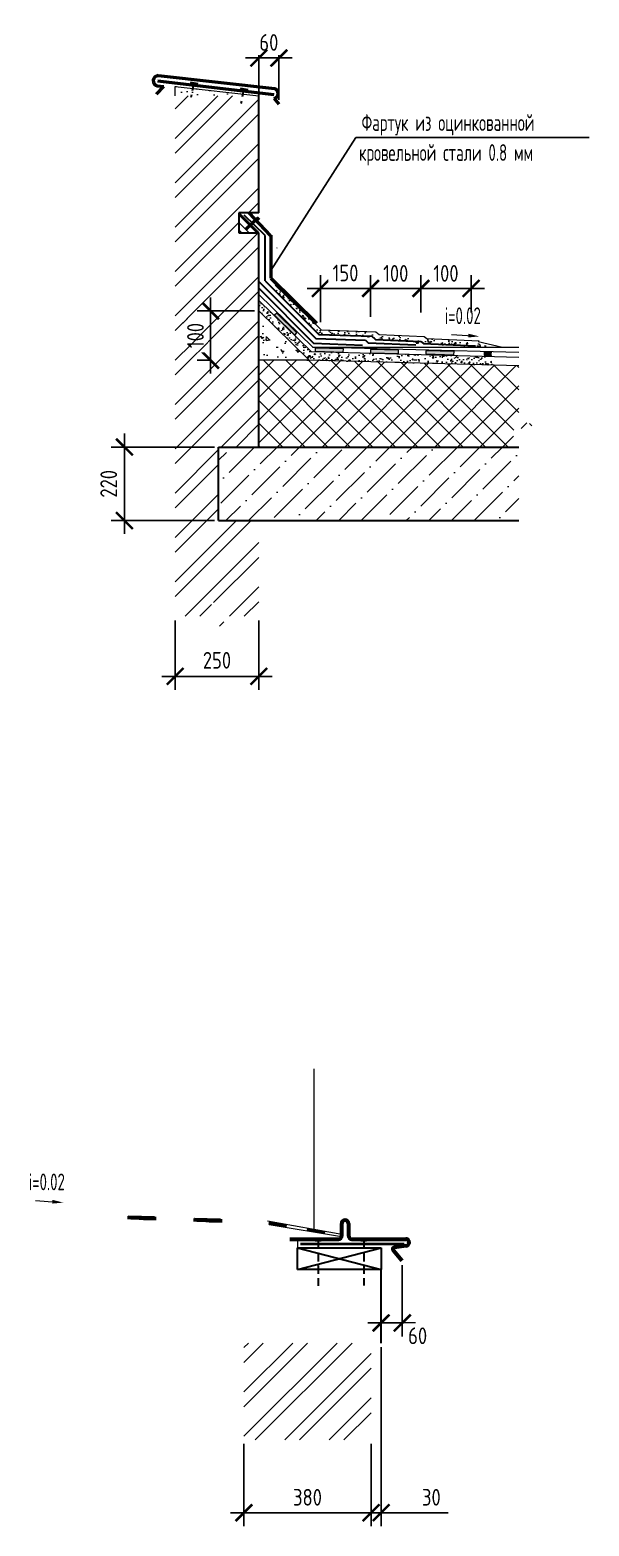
# Model space of a CAD drawing. Header units: millimetres. Extents: x -112594 to 313336, y -1917 to 255843.
# Drawn here: x -62779 to -61109, y 159426 to 163899 of the extents above; entities that cross this region are included whole.
import ezdxf

# ---------------------------------------------------------------- set-up
doc = ezdxf.new("R2010")
doc.units = ezdxf.units.MM
doc.header["$MEASUREMENT"] = 0
doc.linetypes.add('HIDDEN', pattern=[0.375, 0.25, -0.125])
for name, color, linetype, lineweight in [('Кровля', 5, 'Continuous', 20), ('МЕТАЛЛ-25', 122, 'Continuous', 30), ('МОНОЛИТ', 2, 'Continuous', 30), ('размеры', 4, 'Continuous', 15), ('Размеры наруж', 144, 'Continuous', 13), ('Утепление', 30, 'Continuous', 18)]:
    doc.layers.add(name, color=color, linetype=linetype, lineweight=lineweight)
doc.styles.add('style2', font='CS_Gost2304.shx')
doc.styles.add('ГОСТ 2.304', font='CS_Gost2304.shx')
doc.dimstyles.new('СПДС', dxfattribs={"dimscale": 100, "dimtxt": 2.5, "dimasz": 2.5, "dimexe": 2, "dimexo": 0.625, "dimgap": 1, "dimtad": 1, "dimdec": 0, "dimtxsty": 'ГОСТ 2.304', "dimblk": 'OBLIQUE', "dimblk1": 'OBLIQUE', "dimblk2": 'OBLIQUE', "dimcen": 2.5, "dimdle": 2, "dimadec": 0, "dimazin": 2, "dimtfac": 0.75, "dimtdec": 4, "dimtmove": 1, "dimatfit": 3, "dimfxl": 1, "dimtfill": 1, "dimtolj": 1, "dimarcsym": 1})
pattern_1 = [(50, (-810885.18, 676724.12), (36.4369338, -3.1878171), [3.81, -41.91]), (355, (-810885.18, 676724.12), (-7.0485652, 38.2113286), [3.048, -33.528]), (100.451, (-810882.144, 676723.854), (29.3885003, 35.0233376), [3.238, -35.618]), (46.1842, (-810885.18, 676734.28), (54.2158082, -8.4084656), [5.715, -62.865]), (96.6356, (-810880.66, 676733.58), (47.480847, 49.4851112), [4.857, -53.427]), (351.184, (-810885.18, 676734.28), (47.480921, 49.4850236), [4.572, -50.292]), (21, (-810880.1, 676731.74), (30.322976, -20.4531037), [3.81, -41.91]), (326, (-810880.1, 676731.74), (12.3604057, 36.8375932), [3.048, -33.528]), (71.4514, (-810877.574, 676730.036), (42.6832982, 16.3845715), [3.238, -35.618]), (37.5, (-810885.18, 676724.12), (0.61772065, 16.91100777), [0, -33.1216, 0, -34.036, 0, -33.655]), (7.5, (-810885.18, 676724.12), (13.3639325, 20.03611496), [0, -19.4056, 0, -32.3596, 0, -12.827]), (327.5, (-810896.509, 676724.12), (27.11811903, -1.1457488), [0, -12.7, 0, -39.624, 0, -52.578]), (317.5, (-810901.59, 676724.12), (29.6258363, 5.0852982), [0, -16.51, 0, -26.3144, 0, -37.338])]

# ---------------------------------------------------------------- blocks, each defined once
blk = doc.blocks.new('_ArchTick')
at = {"color": 0, "linetype": 'ByBlock', "const_width": 0.15}
blk.add_lwpolyline([(-0.5, -0.5), (0.5, 0.5)], dxfattribs=at)
blk = doc.blocks.new('*D468')
at = {"layer": 'размеры', "color": 0, "lineweight": -2, "ltscale": 100, "transparency": 16777216}
for p, q in [((-62140.3, 159671.6), (-62140.3, 159426)), ((-61760.3, 159671.6), (-61760.3, 159426)), ((-61720.3, 159466), (-62180.3, 159466))]:
    blk.add_line(p, q, dxfattribs=at)
at = {"layer": 'размеры', "color": 0, "lineweight": -2, "ltscale": 100, "transparency": 16777216, "xscale": 50, "yscale": 50, "zscale": 50, "rotation": 180}
blk.add_blockref('_ArchTick', (-62140.3, 159466), dxfattribs=at)
at = {"layer": 'размеры', "color": 0, "lineweight": -2, "ltscale": 100, "transparency": 16777216, "xscale": 50, "yscale": 50, "zscale": 50}
blk.add_blockref('_ArchTick', (-61760.3, 159466), dxfattribs=at)
at = {"layer": 'размеры', "color": 0, "ltscale": 100, "transparency": 16777216, "insert": (-61950.3, 159512.1), "char_height": 50, "attachment_point": 5, "style": 'ГОСТ 2.304', "bg_fill": 3, "box_fill_scale": 1.25, "bg_fill_color": 256, "bg_fill_true_color": 13158600, "bg_fill_transparency": 0}
blk.add_mtext('\\A1;380', dxfattribs=at)
blk = doc.blocks.new('_Oblique')
at = {"color": 0, "linetype": 'ByBlock', "lineweight": -2}
blk.add_line((-0.5, -0.5), (0.5, 0.5), dxfattribs=at)
blk = doc.blocks.new('*D469')
at = {"layer": 'размеры', "color": 0, "lineweight": -2, "ltscale": 20, "transparency": 16777216}
for p, q in [((-61730.3, 159960.8), (-61730.3, 159426)), ((-61760.3, 159671.6), (-61760.3, 159426)), ((-61760.3, 159466), (-61810.3, 159466)), ((-61760.3, 159466), (-61730.3, 159466)), ((-61730.3, 159466), (-61530.3, 159466))]:
    blk.add_line(p, q, dxfattribs=at)
at = {"layer": 'размеры', "color": 0, "lineweight": -2, "ltscale": 20, "transparency": 16777216, "xscale": 50, "yscale": 50, "zscale": 50}
blk.add_blockref('_ArchTick', (-61760.3, 159466), dxfattribs=at)
at = {"layer": 'размеры', "color": 0, "lineweight": -2, "ltscale": 20, "transparency": 16777216, "xscale": 50, "yscale": 50, "zscale": 50, "rotation": 180}
blk.add_blockref('_ArchTick', (-61730.3, 159466), dxfattribs=at)
at = {"layer": 'размеры', "color": 0, "ltscale": 20, "transparency": 16777216, "insert": (-61580.3, 159512.1), "char_height": 50, "attachment_point": 5, "style": 'style2', "bg_fill": 3, "box_fill_scale": 1.25, "bg_fill_color": 256, "bg_fill_true_color": 13158600, "bg_fill_transparency": 0}
blk.add_mtext('30', dxfattribs=at)
blk = doc.blocks.new('*D470')
at = {"layer": 'размеры', "color": 0, "lineweight": -2, "ltscale": 20, "transparency": 16777216}
for p, q in [((-61667.2, 160205.7), (-61667.2, 159993.3)), ((-61730.3, 160153.6), (-61730.3, 159993.3)), ((-61770.3, 160033.3), (-61627.2, 160033.3))]:
    blk.add_line(p, q, dxfattribs=at)
at = {"layer": 'размеры', "color": 0, "lineweight": -2, "ltscale": 20, "transparency": 16777216, "xscale": 50, "yscale": 50, "zscale": 50, "rotation": 180}
blk.add_blockref('_ArchTick', (-61730.3, 160033.3), dxfattribs=at)
at = {"layer": 'размеры', "color": 0, "ltscale": 20, "transparency": 16777216, "insert": (-61621.2, 159994.9), "char_height": 50, "attachment_point": 5, "style": 'style2', "bg_fill": 3, "box_fill_scale": 1.25, "bg_fill_color": 256, "bg_fill_true_color": 13158600, "bg_fill_transparency": 0}
blk.add_mtext('60', dxfattribs=at)
at = {"layer": 'размеры', "color": 0, "lineweight": -2, "ltscale": 20, "transparency": 16777216, "xscale": 50, "yscale": 50, "zscale": 50}
blk.add_blockref('_ArchTick', (-61667.2, 160033.3), dxfattribs=at)
blk = doc.blocks.new('*D471')
at = {"layer": 'размеры', "color": 0, "lineweight": -2, "ltscale": 20, "transparency": 16777216}
for p, q in [((-62345.7, 162133.8), (-62345.7, 161926.5)), ((-62095.7, 162133.8), (-62095.7, 161926.5)), ((-62385.7, 161966.5), (-62055.7, 161966.5))]:
    blk.add_line(p, q, dxfattribs=at)
at = {"layer": 'размеры', "color": 0, "lineweight": -2, "ltscale": 20, "transparency": 16777216, "xscale": 50, "yscale": 50, "zscale": 50, "rotation": 180}
blk.add_blockref('_ArchTick', (-62345.7, 161966.5), dxfattribs=at)
at = {"layer": 'размеры', "color": 0, "lineweight": -2, "ltscale": 20, "transparency": 16777216, "xscale": 50, "yscale": 50, "zscale": 50}
blk.add_blockref('_ArchTick', (-62095.7, 161966.5), dxfattribs=at)
at = {"layer": 'размеры', "color": 0, "ltscale": 20, "transparency": 16777216, "insert": (-62220.7, 162014.5), "char_height": 50, "attachment_point": 5, "style": 'style2', "bg_fill": 3, "box_fill_scale": 1.25, "bg_fill_color": 256, "bg_fill_true_color": 13158600, "bg_fill_transparency": 0}
blk.add_mtext('250', dxfattribs=at)
blk = doc.blocks.new('*D472')
at = {"layer": 'размеры', "color": 0, "linetype": 'ByBlock', "lineweight": -2, "ltscale": 20, "transparency": 16777216}
for p, q in [((-62497.1, 162392.2), (-62497.1, 162692.2)), ((-62228.2, 162652.2), (-62537.1, 162652.2)), ((-62228.2, 162432.2), (-62537.1, 162432.2))]:
    blk.add_line(p, q, dxfattribs=at)
at = {"layer": 'размеры', "color": 0, "lineweight": -2, "ltscale": 20, "transparency": 16777216, "xscale": 50, "yscale": 50, "zscale": 50}
for p, rotation in [((-62497.1, 162652.2), 90), ((-62497.1, 162432.2), 270)]:
    blk.add_blockref('_ArchTick', p, dxfattribs=dict(at, rotation=rotation))
at = {"layer": 'размеры', "color": 0, "ltscale": 20, "transparency": 16777216, "insert": (-62544.1, 162542.2), "char_height": 50, "attachment_point": 5, "rotation": 90, "style": 'style2', "bg_fill": 3, "box_fill_scale": 1.25, "bg_fill_color": 256, "bg_fill_true_color": 13158600, "bg_fill_transparency": 0}
blk.add_mtext('220', dxfattribs=at)
blk = doc.blocks.new('*D473')
at = {"layer": 'размеры', "color": 0, "linetype": 'ByBlock', "lineweight": -2, "ltscale": 20, "transparency": 16777216}
for p, q in [((-62095.7, 163672.6), (-62095.7, 163855.3)), ((-62035.7, 163690.1), (-62035.7, 163855.3)), ((-62135.7, 163815.3), (-61995.7, 163815.3))]:
    blk.add_line(p, q, dxfattribs=at)
at = {"layer": 'размеры', "color": 0, "ltscale": 20, "transparency": 16777216, "insert": (-62065.7, 163861.7), "char_height": 50, "attachment_point": 5, "style": 'style2', "bg_fill": 3, "box_fill_scale": 1.25, "bg_fill_color": 256, "bg_fill_true_color": 13158600, "bg_fill_transparency": 0}
blk.add_mtext('60', dxfattribs=at)
at = {"layer": 'размеры', "color": 0, "lineweight": -2, "ltscale": 20, "transparency": 16777216, "xscale": 50, "yscale": 50, "zscale": 50, "rotation": 180}
blk.add_blockref('_ArchTick', (-62095.7, 163815.3), dxfattribs=at)
at = {"layer": 'размеры', "color": 0, "lineweight": -2, "ltscale": 20, "transparency": 16777216, "xscale": 50, "yscale": 50, "zscale": 50}
blk.add_blockref('_ArchTick', (-62035.7, 163815.3), dxfattribs=at)
blk = doc.blocks.new('*D474')
at = {"layer": 'размеры', "color": 0, "lineweight": -2, "ltscale": 20, "transparency": 16777216}
for p, q in [((-62240, 162871.9), (-62240, 163099.1)), ((-62108.2, 163059.1), (-62280, 163059.1)), ((-62244.1, 162911.9), (-62280, 162911.9))]:
    blk.add_line(p, q, dxfattribs=at)
at = {"layer": 'размеры', "color": 0, "lineweight": -2, "ltscale": 20, "transparency": 16777216, "xscale": 50, "yscale": 50, "zscale": 50}
for p, rotation in [((-62240, 163059.1), 90), ((-62240, 162911.9), 270)]:
    blk.add_blockref('_ArchTick', p, dxfattribs=dict(at, rotation=rotation))
at = {"layer": 'размеры', "color": 0, "ltscale": 20, "transparency": 16777216, "insert": (-62285, 162985.5), "char_height": 50, "attachment_point": 5, "rotation": 90, "style": 'style2', "bg_fill": 3, "box_fill_scale": 1.25, "bg_fill_color": 256, "bg_fill_true_color": 13158600, "bg_fill_transparency": 0}
blk.add_mtext('100', dxfattribs=at)
blk = doc.blocks.new('*D475')
at = {"layer": 'размеры', "color": 0, "lineweight": -2, "ltscale": 100, "transparency": 16777216}
for p, q in [((-61611.7, 163054.1), (-61611.7, 163166.3)), ((-61461.7, 163054.1), (-61461.7, 163166.3)), ((-61421.7, 163126.3), (-61651.7, 163126.3))]:
    blk.add_line(p, q, dxfattribs=at)
at = {"layer": 'размеры', "color": 0, "lineweight": -2, "ltscale": 100, "transparency": 16777216, "xscale": 50, "yscale": 50, "zscale": 50, "rotation": 180}
blk.add_blockref('_ArchTick', (-61611.7, 163126.3), dxfattribs=at)
at = {"layer": 'размеры', "color": 0, "lineweight": -2, "ltscale": 100, "transparency": 16777216, "xscale": 50, "yscale": 50, "zscale": 50}
blk.add_blockref('_ArchTick', (-61461.7, 163126.3), dxfattribs=at)
at = {"layer": 'размеры', "color": 0, "ltscale": 100, "transparency": 16777216, "insert": (-61536.7, 163171.3), "char_height": 50, "attachment_point": 5, "style": 'style2', "bg_fill": 3, "box_fill_scale": 1.25, "bg_fill_color": 256, "bg_fill_true_color": 13158600, "bg_fill_transparency": 0}
blk.add_mtext('100', dxfattribs=at)
blk = doc.blocks.new('*D476')
at = {"layer": 'размеры', "color": 0, "lineweight": -2, "ltscale": 100, "transparency": 16777216}
for p, q in [((-61761.7, 163041), (-61761.7, 163166.3)), ((-61611.7, 163054.1), (-61611.7, 163166.3)), ((-61571.7, 163126.3), (-61801.7, 163126.3))]:
    blk.add_line(p, q, dxfattribs=at)
at = {"layer": 'размеры', "color": 0, "lineweight": -2, "ltscale": 100, "transparency": 16777216, "xscale": 50, "yscale": 50, "zscale": 50, "rotation": 180}
blk.add_blockref('_ArchTick', (-61761.7, 163126.3), dxfattribs=at)
at = {"layer": 'размеры', "color": 0, "lineweight": -2, "ltscale": 100, "transparency": 16777216, "xscale": 50, "yscale": 50, "zscale": 50}
blk.add_blockref('_ArchTick', (-61611.7, 163126.3), dxfattribs=at)
at = {"layer": 'размеры', "color": 0, "ltscale": 100, "transparency": 16777216, "insert": (-61686.7, 163171.3), "char_height": 50, "attachment_point": 5, "style": 'style2', "bg_fill": 3, "box_fill_scale": 1.25, "bg_fill_color": 256, "bg_fill_true_color": 13158600, "bg_fill_transparency": 0}
blk.add_mtext('100', dxfattribs=at)
blk = doc.blocks.new('*D477')
at = {"layer": 'размеры', "color": 0, "lineweight": -2, "ltscale": 100, "transparency": 16777216}
for p, q in [((-61911.7, 163025.7), (-61911.7, 163166.3)), ((-61761.7, 163041), (-61761.7, 163166.3)), ((-61721.7, 163126.3), (-61951.7, 163126.3))]:
    blk.add_line(p, q, dxfattribs=at)
at = {"layer": 'размеры', "color": 0, "lineweight": -2, "ltscale": 100, "transparency": 16777216, "xscale": 50, "yscale": 50, "zscale": 50, "rotation": 180}
blk.add_blockref('_ArchTick', (-61911.7, 163126.3), dxfattribs=at)
at = {"layer": 'размеры', "color": 0, "lineweight": -2, "ltscale": 100, "transparency": 16777216, "xscale": 50, "yscale": 50, "zscale": 50}
blk.add_blockref('_ArchTick', (-61761.7, 163126.3), dxfattribs=at)
at = {"layer": 'размеры', "color": 0, "ltscale": 100, "transparency": 16777216, "insert": (-61836.7, 163172.4), "char_height": 50, "attachment_point": 5, "style": 'style2', "bg_fill": 3, "box_fill_scale": 1.25, "bg_fill_color": 256, "bg_fill_true_color": 13158600, "bg_fill_transparency": 0}
blk.add_mtext('150', dxfattribs=at)

msp = doc.modelspace()

# ---------------------------------------------------------------- hatches: boundary and pattern name
at = {"layer": 'Кровля', "ltscale": 100}
for points in [[(-62041.65021, 163052.95803), (-62048.39915, 163046.14823), (-61988.54723, 162986.83122), (-61981.79829, 162993.64102)], [(-61927.48347, 162948.18867), (-61927.74113, 162938.60456), (-61843.50555, 162936.34), (-61843.2479, 162945.92412)], [(-61762.28663, 162943.92602), (-61762.54429, 162934.3419), (-61678.30871, 162932.07735), (-61678.05106, 162941.66147)], [(-61596.82898, 162939.9268), (-61597.08664, 162930.34269), (-61512.85107, 162928.07813), (-61512.59341, 162937.66225)]]:
    msp.add_hatch(color=256, dxfattribs=at).paths.add_polyline_path(points)
msp.add_hatch(color=256, dxfattribs=at).paths.add_polyline_path([(-61399.79204, 162925.11219), (-61399.79204, 162934.70324), (-61422.59647, 162935.3163), (-61422.85413, 162925.73219)], flags=0)
at = {"layer": 'размеры', "ltscale": 20}
h = msp.add_hatch(dxfattribs=at)
h.set_pattern_fill('AR-CONC', color=256, scale=0.5, style=0)
h.set_pattern_definition([(130, (685294.604, 656583.99), (-91.0923345, -7.969543), [9.525, -104.775]), (185, (685294.6, 656583.99), (17.621413, 95.528321), [7.62, -83.82]), (79.549, (685287.01, 656583.325), (-73.471251, 87.558344), [8.095, -89.045]), (133.8158, (685294.6, 656609.39), (-135.53952, -21.021164), [14.2875, -157.1625]), (83.3644, (685283.31, 656607.64), (-118.702117, 123.712778), [12.1425, -133.5675]), (188.816, (685294.6, 656609.39), (-118.702303, 123.71256), [11.43, -125.73]), (159, (685281.904, 656603.04), (-75.80744, -51.132759), [9.525, -104.775]), (214, (685281.9, 656603.04), (-30.901014, 92.093983), [7.62, -83.82]), (108.5486, (685275.59, 656598.78), (-106.708245, 40.961429), [8.095, -89.045]), (142.5, (685294.604, 656583.99), (-1.5443016, 42.2775194), [0, -82.804, 0, -85.09, 0, -84.1375]), (172.5, (685294.604, 656583.99), (-33.4098313, 50.0902874), [0, -48.514, 0, -80.899, 0, -32.0675]), (212.5, (685322.925, 656583.99), (-67.7952976, -2.864372), [0, -31.75, 0, -99.06, 0, -131.445]), (222.5, (685335.625, 656583.99), (-74.0645907, 12.7132455), [0, -41.275, 0, -65.786, 0, -93.345])])
h.paths.add_polyline_path([(-62345.67394, 163730.09516), (-62345.67394, 163702.20514), (-62287.51329, 163702.20514), (-62144.4668, 163702.20514), (-62143.40775, 163707.53033)])
h = msp.add_hatch(dxfattribs=at)
h.set_pattern_fill('ANSI31', color=256, scale=5, style=0)
h.set_pattern_definition([(135, (685294.604, 656383.424), (11.22532015, 11.22532015), [])])
h.paths.add_polyline_path([(-62155.67394, 163352.20514), (-62155.67394, 163292.20514), (-62095.67394, 163292.20514)])
h = msp.add_hatch(dxfattribs=at)
h.set_pattern_fill('AR-CONC', color=256, scale=0.5, style=0)
h.set_pattern_definition([(130, (685294.604, 656333.99), (-91.0923345, -7.969543), [9.525, -104.775]), (185, (685294.6, 656333.99), (17.621413, 95.528321), [7.62, -83.82]), (79.549, (685287.01, 656333.325), (-73.471251, 87.558344), [8.095, -89.045]), (133.8158, (685294.6, 656359.39), (-135.53952, -21.021164), [14.2875, -157.1625]), (83.3644, (685283.31, 656357.64), (-118.702117, 123.712778), [12.1425, -133.5675]), (188.816, (685294.6, 656359.39), (-118.702303, 123.71256), [11.43, -125.73]), (159, (685281.904, 656353.04), (-75.80744, -51.132759), [9.525, -104.775]), (214, (685281.9, 656353.04), (-30.901014, 92.093983), [7.62, -83.82]), (108.5486, (685275.59, 656348.78), (-106.708245, 40.961429), [8.095, -89.045]), (142.5, (685294.604, 656333.99), (-1.5443016, 42.2775194), [0, -82.804, 0, -85.09, 0, -84.1375]), (172.5, (685294.604, 656333.99), (-33.4098313, 50.0902874), [0, -48.514, 0, -80.899, 0, -32.0675]), (212.5, (685322.925, 656333.99), (-67.7952976, -2.864372), [0, -31.75, 0, -99.06, 0, -131.445]), (222.5, (685335.625, 656333.99), (-74.0645907, 12.7132455), [0, -41.275, 0, -65.786, 0, -93.345])])
h.paths.add_polyline_path([(-62095.67394, 163059.05454), (-62095.67394, 162911.87936), (-61945.16202, 162911.87936)])
at = {"layer": 'размеры', "ltscale": 50}
h = msp.add_hatch(dxfattribs=at)
h.set_pattern_fill('ANSI37', color=256, scale=15, style=0)
h.set_pattern_definition([(45, (-810885.18, 676724.12), (-33.6759605, 33.6759605), []), (135, (-810885.18, 676724.12), (-33.6759605, -33.6759605), [])])
h.paths.add_polyline_path([(-62095.67394, 162911.87936), (-61945.16202, 162911.87936), (-61319.39815, 162895.30967), (-61319.39815, 162730.93726), (-61269.39815, 162718.43726), (-61369.39815, 162693.43726), (-61319.39815, 162680.93726), (-61319.39815, 162652.20514), (-62095.67394, 162652.20514)])
at = {"layer": 'размеры', "ltscale": 20}
h = msp.add_hatch(dxfattribs=at)
h.set_pattern_fill('ANSI36', color=256, scale=15, style=0)
h.set_pattern_definition([(45, (-810885.18, 676724.12), (25.2569703, 92.6088912), [119.0625, -23.8125, 0, -23.8125])])
h.paths.add_polyline_path([(-62215.67394, 162652.20514), (-61319.39815, 162652.20514), (-61319.39815, 162432.20514), (-62215.67394, 162432.20514)])
for points in [[(-62012.88606, 160328.49009), (-62063.13513, 160337.5341), (-62064.90597, 160327.6952), (-62014.51128, 160319.46028)], [(-61898.69284, 160307.93718), (-61948.94191, 160316.98119), (-61950.4115, 160308.98583), (-61900.01681, 160300.75091)]]:
    msp.add_hatch(color=256, dxfattribs=at).paths.add_polyline_path(points)
at = {"layer": 'размеры', "ltscale": 100}
h = msp.add_hatch(dxfattribs=at)
h.set_pattern_fill('ANSI32', color=256, scale=250, style=0)
h.set_pattern_definition([(45, (481.92, 373.49), (-66.29126, 66.29126), []), (45, (526.11, 373.49), (-66.29126, 66.29126), [])])
h.paths.add_polyline_path([(-61760.27084, 159973.25222), (-61930.27084, 159973.25222), (-62140.27084, 159973.25222), (-62140.27084, 159684.0976), (-61760.27084, 159684.0976)])
at = {"layer": 'Размеры наруж', "ltscale": 100}
h = msp.add_hatch(dxfattribs=at)
h.set_pattern_fill('ANGLE', color=256, scale=0.2, style=0)
h.set_pattern_definition([(180, (389495.5146, 189212.1303), (0, 1.397), [1.016, -0.381]), (90, (389495.5146, 189212.1303), (1.397, 9e-17), [1.016, -0.381])])
h.paths.add_polyline_path([(-62486.11262, 160352.97737), (-62486.46127, 160343.39613), (-62402.251, 160340.3318), (-62401.90235, 160349.91304)])
h = msp.add_hatch(dxfattribs=at)
h.set_pattern_fill('ANGLE', color=256, scale=0.2, style=0)
h.set_pattern_definition([(180, (389298.5255, 189205.2317), (0, 1.397), [1.016, -0.381]), (90, (389298.5255, 189205.2317), (1.397, 9e-17), [1.016, -0.381])])
h.paths.add_polyline_path([(-62289.12352, 160346.07881), (-62289.47217, 160336.49758), (-62205.2619, 160333.43325), (-62204.91325, 160343.01449)])

# ---------------------------------------------------------------- linework, layer by layer
at = {"layer": 'Кровля', "lineweight": 30, "ltscale": 100}
for p, q in [((-62095.67394, 163292.20514), (-62155.67394, 163352.20514)), ((-62077.19884, 163284.31171), (-62139.54346, 163345.33658)), ((-62077.19884, 163149.4434), (-62077.19884, 163284.31171)), ((-62095.67394, 163146.94351), (-61925.66089, 162976.93046)), ((-62077.19884, 163149.4434), (-61916.38863, 162988.6332)), ((-62095.67394, 163126.77567), (-61931.87216, 162962.97389)), ((-61931.87216, 162962.97389), (-61785.72176, 162956.55234)), ((-61925.66089, 162976.93046), (-61777.49474, 162971.82839)), ((-61916.38863, 162988.6332), (-61758.46548, 162983.16012)), ((-61777.49474, 162971.82839), (-61768.76729, 162964.02459)), ((-61768.76729, 162964.02459), (-61626.34034, 162957.60302)), ((-61758.46548, 162983.16012), (-61747.10691, 162973.61548)), ((-61747.10691, 162973.61548), (-61612.02722, 162967.8165)), ((-61612.02722, 162967.8165), (-61603.9323, 162961.21508)), ((-61603.9323, 162961.21508), (-61448.51423, 162954.79351))]:
    msp.add_line(p, q, dxfattribs=at)
at = {"layer": 'МЕТАЛЛ-25', "lineweight": 50, "ltscale": 10}
for p, q in [((-62380.41872, 163730.15893), (-62402.71845, 163706.7675)), ((-62399.57907, 163732.04272), (-62380.41872, 163730.15893)), ((-62397.92427, 163746.79327), (-62051.3117, 163705.86516)), ((-62396.14769, 163762.62927), (-62049.35, 163723.7234)), ((-62387.30089, 163723.11668), (-62387.30089, 163723.11668)), ((-62050.13968, 163694.1964), (-62035.67394, 163677.63369)), ((-62099.7422, 163335.60681), (-62134.47779, 163302.62121)), ((-62060.59936, 163284.91695), (-62124.98033, 163352.18849)), ((-62102.58245, 163338.59774), (-62095.5505, 163331.19272)), ((-62059.85245, 163285.51313), (-62059.85245, 163157.20977)), ((-62052.58623, 163153.72753), (-62052.58623, 163153.72753))]:
    msp.add_line(p, q, dxfattribs=at)
at = {"layer": 'МЕТАЛЛ-25', "lineweight": 60, "ltscale": 100}
for p, q in [((-61848.04876, 160294.31547), (-61848.04876, 160330.3271)), ((-61828.04876, 160330.3271), (-61828.04876, 160294.31547)), ((-62002.59014, 160284.31547), (-61858.04876, 160284.31547)), ((-61818.04876, 160284.31547), (-61656.60579, 160284.31547)), ((-61694.12317, 160250.76794), (-61668.59414, 160219.87248)), ((-61656.60579, 160264.31547), (-61691.04656, 160258.89198))]:
    msp.add_line(p, q, dxfattribs=at)
at = {"layer": 'МЕТАЛЛ-25', "lineweight": 40, "ltscale": 100}
msp.add_line((-61970.92218, 160270.33845), (-61661.13969, 160270.33845), dxfattribs=at)
at = {"layer": 'МЕТАЛЛ-25', "lineweight": 50, "ltscale": 10}
for centre, radius, start, end in [((-62395.62974, 163747.08541), 15.55249, 91.90850357, 255.28944788), ((-62053.26241, 163709.05398), 15.18219, 281.86950002, 75.06652242)]:
    msp.add_arc(centre, radius, start, end, dxfattribs=at)
at = {"layer": 'МЕТАЛЛ-25', "lineweight": 60, "ltscale": 100}
for centre, radius, start, end in [((-61838.04876, 160330.3271), 10, 0, 180), ((-61858.04876, 160294.31547), 10, 270, 0), ((-61818.04876, 160294.31547), 10, 180, 270), ((-61656.60579, 160274.31547), 10, 270, 90), ((-61690.26877, 160253.95285), 5, 98.94904787, 219.56704188)]:
    msp.add_arc(centre, radius, start, end, dxfattribs=at)
at = {"layer": 'МОНОЛИТ', "lineweight": 20, "ltscale": 100}
for p, q in [((-62345.67394, 163730.09516), (-62095.67394, 163702.20514)), ((-62345.67394, 163702.20514), (-62345.67394, 163730.09516)), ((-62095.67394, 163702.20514), (-62095.67394, 163705.71566))]:
    msp.add_line(p, q, dxfattribs=at)
at = {"layer": 'МОНОЛИТ', "ltscale": 100}
for p, q in [((-62095.67394, 163352.20514), (-62095.67394, 163702.20514)), ((-62095.67394, 163352.20514), (-62155.67394, 163352.20514)), ((-62155.67394, 163352.20514), (-62155.67394, 163292.20514)), ((-62155.67394, 163292.20514), (-62095.67394, 163292.20514)), ((-62095.67394, 162652.20514), (-62095.67394, 163292.20514)), ((-61730.27084, 159973.25222), (-61730.27084, 160193.25222))]:
    msp.add_line(p, q, dxfattribs=at)
at = {"layer": 'размеры', "lineweight": 25, "ltscale": 20}
msp.add_line((-61805.98989, 163577.22693), (-61109.2053, 163577.22693), dxfattribs=at)
at = {"layer": 'размеры', "ltscale": 20}
for p, q in [((-61945.16202, 162911.87936), (-62095.67394, 162911.87936)), ((-62762.88526, 160399.33593), (-62699.23245, 160394.69901)), ((-62064.90597, 160327.6952), (-62063.13513, 160337.5341)), ((-62014.51128, 160319.46028), (-62012.88606, 160328.49009)), ((-61980.27084, 160284.31547), (-61980.27084, 160258.25222)), ((-61950.38181, 160308.98098), (-61948.94191, 160316.98119)), ((-61899.98713, 160300.74606), (-61898.69284, 160307.93718))]:
    msp.add_line(p, q, dxfattribs=at)
at = {"layer": 'размеры', "color": 1, "ltscale": 20}
for p, q in [((-61930.27084, 160313.6207), (-61930.27084, 160793.25222)), ((-62069.47938, 160338.67596), (-61848.04876, 160298.82207)), ((-62064.90597, 160327.6952), (-61848.25549, 160292.29267))]:
    msp.add_line(p, q, dxfattribs=at)
at = {"layer": 'размеры', "lineweight": 30, "ltscale": 20}
for p, q in [((-61980.27084, 160193.25222), (-61980.27084, 160258.25222)), ((-61980.27084, 160258.25222), (-61730.27084, 160258.25222)), ((-61980.27084, 160193.25222), (-61730.27084, 160258.25222)), ((-61980.27084, 160258.25222), (-61730.27084, 160193.25222)), ((-61730.27084, 160258.25222), (-61730.27084, 160193.25222)), ((-61730.27084, 160193.25222), (-61980.27084, 160193.25222))]:
    msp.add_line(p, q, dxfattribs=at)
at = {"layer": 'размеры', "ltscale": 20}
msp.add_solid([(-62679.2853, 160393.24592), (-62679.2853, 160393.24592), (-62712.93418, 160390.12687), (-62712.12691, 160401.20861)], dxfattribs=at)
at = {"layer": 'Размеры наруж', "lineweight": 30, "ltscale": 100}
for p, q in [((-62300.4472, 163743.17946), (-62278.05752, 163739.47552)), ((-62150.98324, 163724.80771), (-62128.59356, 163721.10376)), ((-61927.20847, 160279.92044), (-61909.58216, 160279.92044)), ((-61791.34117, 160279.92044), (-61773.71485, 160279.92044))]:
    msp.add_line(p, q, dxfattribs=at)
at = {"layer": 'Размеры наруж', "linetype": 'HIDDEN', "lineweight": 30, "ltscale": 100}
for p, q in [((-62289.74681, 163741.61488), (-62298.56661, 163697.26671)), ((-62140.28284, 163723.24312), (-62149.10265, 163678.89496)), ((-61917.95194, 160279.92044), (-61917.95194, 160144.69137)), ((-61782.08463, 160279.92044), (-61782.08463, 160145.42176))]:
    msp.add_line(p, q, dxfattribs=at)
at = {"layer": 'Размеры наруж', "linetype": 'HIDDEN'}
msp.add_line((-62042.76819, 163247.24816), (-62040.76819, 163247.24816), dxfattribs=at)
at = {"layer": 'Размеры наруж', "ltscale": 0.1}
msp.add_line((-61520.30957, 162988.98103), (-61456.65677, 162984.34411), dxfattribs=at)
at = {"layer": 'Размеры наруж', "ltscale": 100}
for points in [[(-62048.40426, 163046.03964), (-61988.55234, 162986.72263), (-61981.80339, 162993.53244), (-62041.65531, 163052.84945)], [(-61927.67051, 162938.52191), (-61843.43494, 162936.25736), (-61843.17728, 162945.84147), (-61927.41285, 162948.10603)], [(-61762.47367, 162934.25926), (-61678.2381, 162931.9947), (-61677.98044, 162941.57882), (-61762.21601, 162943.84337)], [(-61597.08664, 162930.34269), (-61512.85107, 162928.07813), (-61512.59341, 162937.66225), (-61596.82898, 162939.9268)]]:
    msp.add_lwpolyline(points, close=True, dxfattribs=at)
msp.add_lwpolyline([(-61399.79204, 162934.70324), (-61422.59647, 162935.3163), (-61422.85413, 162925.73219), (-61399.79204, 162925.11219)], dxfattribs=at)
at = {"layer": 'Размеры наруж', "ltscale": 0.1}
msp.add_solid([(-61436.70962, 162982.89102), (-61436.70962, 162982.89102), (-61470.3585, 162979.77196), (-61469.55122, 162990.85371)], dxfattribs=at)
at = {"layer": 'Утепление', "ltscale": 100}
for p, q in [((-61934.46746, 162950.56709), (-62095.67394, 163108.19975)), ((-61909.49129, 163002.20514), (-62046.74671, 163136.41771)), ((-61938.51556, 162936.70981), (-62095.67394, 163090.38411)), ((-61945.16202, 162911.87936), (-62095.67394, 163059.05454)), ((-61909.49129, 163002.20514), (-61745.94899, 162996.51166)), ((-61745.94899, 162996.51166), (-61736.55651, 162988.61912)), ((-61736.55651, 162988.61912), (-61601.47681, 162982.82014)), ((-61601.47681, 162982.82014), (-61593.38189, 162976.21873)), ((-61593.38189, 162976.21873), (-61437.96382, 162969.79715)), ((-61440.21774, 162967.54638), (-61367.29548, 162950.82217)), ((-61319.39815, 162920.31612), (-61938.51556, 162936.70981)), ((-61319.39815, 162934.28059), (-61934.46746, 162950.56709)), ((-61319.39815, 162895.30967), (-61945.16202, 162911.87936))]:
    msp.add_line(p, q, dxfattribs=at)
at = {"layer": 'Утепление', "lineweight": 5, "ltscale": 100}
for p, q in [((-61934.98969, 162950.82217), (-61319.39815, 162950.82217)), ((-61450.76815, 162952.54274), (-61446.17546, 162950.82217))]:
    msp.add_line(p, q, dxfattribs=at)

# ---------------------------------------------------------------- texts
at = {"layer": 'размеры', "lineweight": 25, "ltscale": 20, "style": 'style2', "width": 0.8}
for s, p in [('Фартук из оцинкованной', (-61788.8139, 163597.22693)), (' кровельной стали 0.8 мм', (-61816.61101, 163507.66329))]:
    msp.add_text(s, height=50, dxfattribs=at).set_placement(p)
at = {"layer": 'размеры', "ltscale": 20, "style": 'style2', "width": 0.8}
msp.add_text('i=0.02', height=50, dxfattribs=at).set_placement((-62782.87849, 160430.0009))

# ---------------------------------------------------------------- dimensions: what is measured, and where the dimension line sits
at = {"layer": 'размеры', "ltscale": 100}
dim = msp.add_linear_dim(base=(-61611.74521, 163126.32361), p1=(-61461.74521, 163041.55518), p2=(-61611.74521, 163041.55518), angle=0, text='100', dimstyle='СПДС', override={"dimscale": 20, "dimlfac": 1, "dimtxsty": 'style2', "dimblk1": 'ArchTick', "dimblk2": 'ArchTick', "dimsah": 1, "dimtolj": 0}, dxfattribs=at)
dim.commit()
dim.dimension.update_dxf_attribs({"geometry": '*D475', "text_midpoint": (-61536.74521, 163171.32361)})
at = {"layer": 'размеры', "ltscale": 20}
dim = msp.add_linear_dim(base=(-62095.67394, 161966.47848), p1=(-62345.67394, 162146.2607), p2=(-62095.67394, 162146.2607), angle=0, dimstyle='СПДС', override={"dimscale": 20, "dimlfac": 1, "dimtxsty": 'style2', "dimblk1": 'ArchTick', "dimblk2": 'ArchTick', "dimsah": 1, "dimfxl": 1.25, "dimtolj": 0}, dxfattribs=at)
dim.commit()
dim.dimension.update_dxf_attribs({"geometry": '*D471', "text_midpoint": (-62220.67394, 162014.45053)})

# ---------------------------------------------------------------- next in the draw order: texts
at = {"layer": 'размеры', "lineweight": 25, "ltscale": 100, "style": 'style2', "width": 0.8}
msp.add_text('i=0.02', height=50, dxfattribs=at).set_placement((-61540.31691, 163019.64599))

# ---------------------------------------------------------------- next in the draw order: dimensions: what is measured, and where the dimension line sits
at = {"layer": 'размеры', "ltscale": 20}
dim = msp.add_linear_dim(base=(-62035.67394, 163815.26709), p1=(-62095.67394, 163660.08109), p2=(-62035.67394, 163677.63369), angle=0, dimstyle='СПДС', override={"dimscale": 20, "dimlfac": 1, "dimtxsty": 'style2', "dimblk1": 'ArchTick', "dimblk2": 'ArchTick', "dimsah": 1, "dimfxl": 50, "dimtolj": 0}, dxfattribs=at)
dim.commit()
dim.dimension.update_dxf_attribs({"geometry": '*D473', "text_midpoint": (-62065.67394, 163815.26709), "dimtype": 160})
at = {"layer": 'размеры', "ltscale": 100}
dim = msp.add_linear_dim(base=(-61761.74521, 163126.32361), p1=(-61611.74521, 163041.55518), p2=(-61761.74521, 163028.48106), angle=0, text='100', dimstyle='СПДС', override={"dimscale": 20, "dimlfac": 1, "dimtxsty": 'style2', "dimblk1": 'ArchTick', "dimblk2": 'ArchTick', "dimsah": 1, "dimtolj": 0}, dxfattribs=at)
dim.commit()
dim.dimension.update_dxf_attribs({"geometry": '*D476', "text_midpoint": (-61686.74521, 163171.32361)})
at = {"layer": 'размеры', "ltscale": 20}
dim = msp.add_linear_dim(base=(-62239.95954, 163059.05454), p1=(-62231.6059, 162911.87936), p2=(-62095.67394, 163059.05454), angle=90, text='100', dimstyle='СПДС', override={"dimscale": 20, "dimlfac": 1, "dimtxsty": 'style2', "dimblk1": 'ArchTick', "dimblk2": 'ArchTick', "dimsah": 1, "dimfxl": 1.25, "dimtolj": 0}, dxfattribs=at)
dim.commit()
dim.dimension.update_dxf_attribs({"geometry": '*D474', "text_midpoint": (-62284.95954, 162985.46695)})
dim = msp.add_linear_dim(base=(-62497.11934, 162652.20514), p1=(-62215.67394, 162432.20514), p2=(-62215.67394, 162652.20514), angle=90, dimstyle='СПДС', override={"dimscale": 20, "dimtxsty": 'style2', "dimblk1": 'ArchTick', "dimblk2": 'ArchTick', "dimsah": 1, "dimfxl": 50, "dimtolj": 0}, dxfattribs=at)
dim.commit()
dim.dimension.update_dxf_attribs({"geometry": '*D472', "text_midpoint": (-62544.05586, 162542.20514)})
at = {"layer": 'размеры', "ltscale": 100}
dim = msp.add_linear_dim(base=(-62140.27084, 159466.02466), p1=(-61760.27084, 159684.0976), p2=(-62140.27084, 159684.0976), dimstyle='СПДС', override={"dimscale": 20, "dimblk1": 'ArchTick', "dimblk2": 'ArchTick', "dimsah": 1}, dxfattribs=at)
dim.commit()
dim.dimension.update_dxf_attribs({"geometry": '*D468', "text_midpoint": (-61950.27084, 159512.06019)})

# ---------------------------------------------------------------- next in the draw order: hatches: boundary and pattern name
at = {"layer": 'размеры', "ltscale": 10}
h = msp.add_hatch(dxfattribs=at)
h.set_pattern_fill('ANSI32', color=256, scale=250, style=0)
h.paths.add_polyline_path([(-62095.67394, 163702.20514), (-62345.67394, 163702.20514), (-62345.67394, 162146.2607), (-62245.67394, 162146.2607), (-62233.17394, 162196.2607), (-62208.17394, 162096.2607), (-62195.67394, 162146.2607), (-62095.67394, 162146.2607), (-62095.67394, 162432.20514), (-62215.67394, 162432.20514), (-62215.67394, 162652.20514), (-62095.67394, 162652.20514), (-62095.67394, 163292.20514), (-62155.67394, 163292.20514), (-62155.67394, 163352.20514), (-62095.67394, 163352.20514)])
h.paths.add_polyline_path([(-62247.45954, 162929.84195), (-62247.45954, 163041.09195), (-62322.45954, 163041.09195), (-62322.45954, 162929.84195)], flags=24)

# ---------------------------------------------------------------- next in the draw order: linework, layer by layer
at = {"layer": 'МОНОЛИТ', "ltscale": 100}
for p, q in [((-62215.67394, 162652.20514), (-61319.39815, 162652.20514)), ((-62215.67394, 162432.20514), (-62215.67394, 162652.20514)), ((-62215.67394, 162432.20514), (-61319.39815, 162432.20514))]:
    msp.add_line(p, q, dxfattribs=at)

# ---------------------------------------------------------------- next in the draw order: dimensions: what is measured, and where the dimension line sits
at = {"layer": 'размеры', "ltscale": 100}
dim = msp.add_linear_dim(base=(-61911.74521, 163126.32361), p1=(-61761.74521, 163028.48106), p2=(-61911.74521, 163013.22842), angle=0, dimstyle='СПДС', override={"dimscale": 20, "dimlfac": 1, "dimtxsty": 'style2', "dimblk1": 'ArchTick', "dimblk2": 'ArchTick', "dimsah": 1, "dimtolj": 0}, dxfattribs=at)
dim.commit()
dim.dimension.update_dxf_attribs({"geometry": '*D477', "text_midpoint": (-61836.74521, 163172.35915)})
at = {"layer": 'размеры', "ltscale": 20}
dim = msp.add_linear_dim(base=(-61730.27084, 159466.02466), p1=(-61760.27084, 159684.0976), p2=(-61730.27084, 159973.25222), dimstyle='СПДС', override={"dimscale": 20, "dimlfac": 1, "dimtxsty": 'style2', "dimblk1": 'ArchTick', "dimblk2": 'ArchTick', "dimsah": 1, "dimtmove": 0, "dimfxl": 1.25, "dimtolj": 0}, dxfattribs=at)
dim.commit()
dim.dimension.update_dxf_attribs({"geometry": '*D469', "text_midpoint": (-61580.27084, 159512.06019)})

# ---------------------------------------------------------------- next in the draw order: hatches: boundary and pattern name
at = {"layer": 'Размеры наруж', "ltscale": 100}
h = msp.add_hatch(dxfattribs=at)
h.set_pattern_fill('AR-CONC', color=256, scale=0.2, style=0)
h.set_pattern_definition(pattern_1)
h.paths.add_polyline_path([(-61754.94431, 162988.61912), (-61764.33679, 162996.51166), (-61909.49129, 163002.20514), (-62049.83298, 163139.43556), (-62049.83298, 163122.07754), (-61916.38863, 162988.6332), (-61776.85328, 162983.16012), (-61765.49471, 162973.61548), (-61636.41628, 162967.8165), (-61628.32136, 162961.21508), (-61491.25318, 162954.79351), (-61486.66049, 162953.07295), (-61407.78051, 162953.07295), (-61480.70277, 162969.79715), (-61617.77095, 162976.21873), (-61625.86587, 162982.82014)], flags=0)
h = msp.add_hatch(dxfattribs=at)
h.set_pattern_fill('AR-CONC', color=256, scale=0.2, style=0)
h.set_pattern_definition(pattern_1)
h.paths.add_polyline_path([(-61399.79204, 162897.43844), (-61399.79204, 162922.44488), (-61938.51556, 162936.70981), (-62095.67394, 163090.38411), (-62095.67394, 163059.05454), (-61945.16202, 162911.87936)], flags=0)

# ---------------------------------------------------------------- next in the draw order: linework, layer by layer
at = {"layer": 'МЕТАЛЛ-25', "lineweight": 50, "ltscale": 10}
msp.add_line((-62059.85245, 163157.20977), (-61923.54495, 163022.29406), dxfattribs=at)
at = {"layer": 'размеры', "lineweight": 25, "ltscale": 20}
msp.add_line((-62059.85245, 163180.28782), (-61805.98989, 163577.22693), dxfattribs=at)

# ---------------------------------------------------------------- next in the draw order: dimensions: what is measured, and where the dimension line sits
at = {"layer": 'размеры', "ltscale": 20}
dim = msp.add_linear_dim(base=(-61667.21786, 160033.29108), p1=(-61730.27084, 160166.10599), p2=(-61667.21786, 160218.20689), text='60', dimstyle='СПДС', override={"dimscale": 20, "dimlfac": 1, "dimtxsty": 'style2', "dimblk1": 'ArchTick', "dimblk2": 'ArchTick', "dimsah": 1, "dimfxl": 1.25, "dimtolj": 0}, dxfattribs=at)
dim.commit()
dim.dimension.update_dxf_attribs({"geometry": '*D470', "text_midpoint": (-61621.15914, 159948.43675), "dimtype": 160})

doc.saveas('drawing.dxf')
